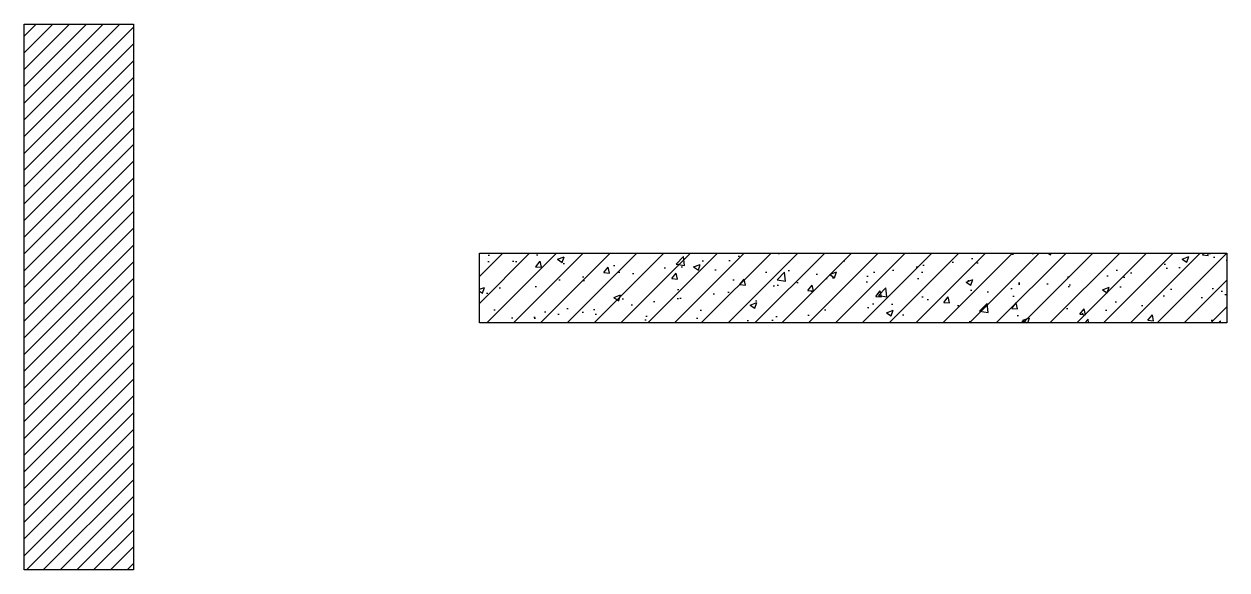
# Model space of a CAD drawing. Header units: millimetres. Extents: x -235126 to 312941, y -228449 to 114042.
# Drawn here: x -27863 to -24057, y -178746 to -177019 of the extents above; entities that cross this region are included whole.
import ezdxf

# ---------------------------------------------------------------- set-up
doc = ezdxf.new("R2010")
doc.units = ezdxf.units.MM
doc.header["$LTSCALE"] = 800
doc.layers.add('RC-FIXTURE-天花造型', color=1, linetype='Continuous')

# ---------------------------------------------------------------- blocks, each defined once
blk = doc.blocks.new('*U601')
at = {"layer": 'RC-FIXTURE-天花造型'}
h = blk.add_hatch(dxfattribs=at)
h.set_pattern_fill('ANSI31', color=8, scale=300, style=0)
h.set_pattern_definition([(45, (33264.773, -181053.84), (-26.516504, 26.516504), [])])
h.paths.add_polyline_path([(29154.7, -154203.7), (29501, -154203.7), (29501, -155930.8), (29154.7, -155930.8)])
at = {"layer": 'RC-FIXTURE-天花造型', "color": 4}
blk.add_lwpolyline([(29154.7, -154203.7), (29501, -154203.7), (29501, -155930.8), (29154.7, -155930.8)], close=True, dxfattribs=at)
blk = doc.blocks.new('*U603')
at = {"layer": 'RC-FIXTURE-天花造型'}
h = blk.add_hatch(dxfattribs=at)
h.set_pattern_fill('AN31C', color=8, scale=300, style=0)
h.set_pattern_definition([(45, (33755.45, -181704.29), (-42.42641, 42.42641), []), (50, (33755.45, -181704.29), (215.178, -18.8256), [22.5, -247.5]), (355, (33755.45, -181704.3), (-41.6254, 225.6576), [18, -198]), (100.4514, (33773.38, -181705.86), (173.5528, 206.8319), [19.122, -210.3426]), (46.1842, (33755.45, -181644.3), (320.1723, -49.6557), [33.75, -371.25]), (96.6356, (33782.13, -181648.43), (280.3988, 292.2354), [28.683, -315.514]), (351.1842, (33755.45, -181644.3), (280.3986, 292.2356), [27, -297]), (21, (33785.45, -181659.29), (179.0721, -120.7857), [22.5, -247.5]), (326, (33785.45, -181659.3), (72.9946, 217.545), [18, -198]), (71.4514, (33800.37, -181669.36), (252.0668, 96.7591), [19.122, -210.3426]), (37.5, (33755.45, -181704.29), (3.64796, 99.86816), [0, -195.6, 0, -201, 0, -198.75]), (7.5, (33755.45, -181704.29), (78.92086, 118.3235), [0, -114.6, 0, -191.1, 0, -75.75]), (327.5, (33688.55, -181704.29), (160.14673, -6.76646), [0, -75, 0, -234, 0, -310.5]), (317.5, (33658.55, -181704.29), (174.95585, 30.0315), [0, -97.5, 0, -155.4, 0, -220.5])])
h.paths.add_polyline_path([(30595.3, -154928.6), (32960.5, -154928.6), (32960.5, -155149.2), (30595.3, -155149.2)])
at = {"layer": 'RC-FIXTURE-天花造型', "color": 4}
blk.add_lwpolyline([(30595.3, -154928.6), (32960.5, -154928.6), (32960.5, -155149.2), (30595.3, -155149.2)], close=True, dxfattribs=at)

msp = doc.modelspace()

# ---------------------------------------------------------------- block references
at = {"layer": 'RC-FIXTURE-天花造型', "color": 1}
for name in ['*U601', '*U603']:
    msp.add_blockref(name, (-57017.9, -22815.6), dxfattribs=at)

doc.saveas('drawing.dxf')
